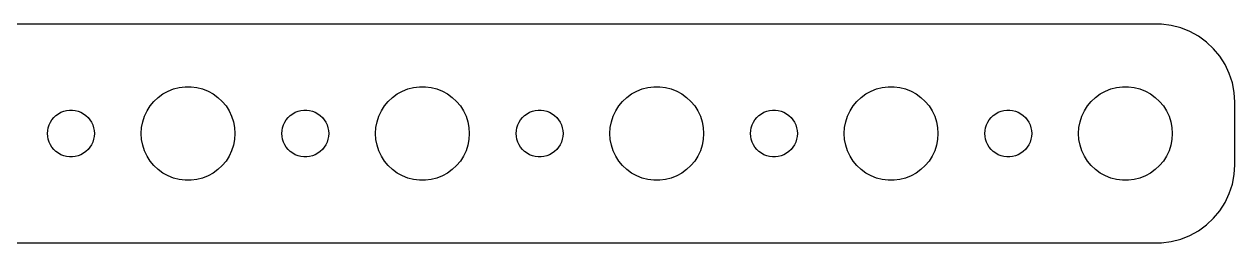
# Model space of a CAD drawing. Header units: metres. Extents: x -74 to 74, y -67 to 67.
# Drawn here: x -3 to 74.5, y -67 to -53 of the extents above; entities that cross this region are included whole.
import ezdxf

# ---------------------------------------------------------------- set-up
doc = ezdxf.new("R2010")
doc.units = ezdxf.units.M

msp = doc.modelspace()

# ---------------------------------------------------------------- linework, layer by layer
for p, q in [((69.8139, -53.0099), (-60.5, -53.0099)), ((70.4369, -53.0886), (69.8139, -53.0099)), ((71.0451, -53.2447), (70.4369, -53.0886)), ((71.6289, -53.4759), (71.0451, -53.2447)), ((72.1791, -53.7784), (71.6289, -53.4759)), ((72.6871, -54.1474), (72.1791, -53.7784)), ((73.1448, -54.5773), (72.6871, -54.1474)), ((73.5451, -55.0611), (73.1448, -54.5773)), ((73.8815, -55.5912), (73.5451, -55.0611)), ((74.1489, -56.1594), (73.8815, -55.5912)), ((74.3429, -56.7565), (74.1489, -56.1594)), ((5.89252, -57.467), (6.22266, -57.2855)), ((6.22266, -57.2855), (6.57294, -57.1468)), ((6.57294, -57.1468), (6.93785, -57.0531)), ((6.93785, -57.0531), (7.31161, -57.0059)), ((7.31161, -57.0059), (7.68837, -57.0059)), ((7.68837, -57.0059), (8.06213, -57.0531)), ((8.06213, -57.0531), (8.42705, -57.1468)), ((8.42705, -57.1468), (8.77733, -57.2855)), ((8.77733, -57.2855), (9.10747, -57.467)), ((20.8925, -57.467), (21.2227, -57.2855)), ((21.2227, -57.2855), (21.5729, -57.1468)), ((21.5729, -57.1468), (21.9379, -57.0531)), ((21.9379, -57.0531), (22.3116, -57.0059)), ((22.3116, -57.0059), (22.6884, -57.0059)), ((22.6884, -57.0059), (23.0621, -57.0531)), ((23.0621, -57.0531), (23.427, -57.1468)), ((23.427, -57.1468), (23.7773, -57.2855)), ((23.7773, -57.2855), (24.1075, -57.467)), ((35.8925, -57.467), (36.2227, -57.2855)), ((36.2227, -57.2855), (36.5729, -57.1468)), ((36.5729, -57.1468), (36.9379, -57.0531)), ((36.9379, -57.0531), (37.3116, -57.0059)), ((37.3116, -57.0059), (37.6884, -57.0059)), ((37.6884, -57.0059), (38.0621, -57.0531)), ((38.0621, -57.0531), (38.427, -57.1468)), ((38.427, -57.1468), (38.7773, -57.2855)), ((38.7773, -57.2855), (39.1075, -57.467)), ((50.8925, -57.467), (51.2227, -57.2855)), ((51.2227, -57.2855), (51.5729, -57.1468)), ((51.5729, -57.1468), (51.9379, -57.0531)), ((51.9379, -57.0531), (52.3116, -57.0059)), ((52.3116, -57.0059), (52.6884, -57.0059)), ((52.6884, -57.0059), (53.0621, -57.0531)), ((53.0621, -57.0531), (53.427, -57.1468)), ((53.427, -57.1468), (53.7773, -57.2855)), ((53.7773, -57.2855), (54.1075, -57.467)), ((65.8925, -57.467), (66.2227, -57.2855)), ((66.2227, -57.2855), (66.573, -57.1468)), ((66.573, -57.1468), (66.9379, -57.0531)), ((66.9379, -57.0531), (67.3116, -57.0059)), ((67.3116, -57.0059), (67.6884, -57.0059)), ((67.6884, -57.0059), (68.0621, -57.0531)), ((68.0621, -57.0531), (68.427, -57.1468)), ((68.427, -57.1468), (68.7773, -57.2855)), ((68.7773, -57.2855), (69.1075, -57.467)), ((74.4606, -57.3733), (74.3429, -56.7565)), ((5.07294, -58.2366), (5.31308, -57.9464)), ((5.31308, -57.9464), (5.58772, -57.6885)), ((5.58772, -57.6885), (5.89252, -57.467)), ((9.10747, -57.467), (9.41226, -57.6885)), ((9.41226, -57.6885), (9.6869, -57.9464)), ((9.6869, -57.9464), (9.92705, -58.2366)), ((20.0729, -58.2366), (20.3131, -57.9464)), ((20.3131, -57.9464), (20.5877, -57.6885)), ((20.5877, -57.6885), (20.8925, -57.467)), ((24.1075, -57.467), (24.4123, -57.6885)), ((24.4123, -57.6885), (24.6869, -57.9464)), ((24.6869, -57.9464), (24.927, -58.2366)), ((35.0729, -58.2366), (35.3131, -57.9464)), ((35.3131, -57.9464), (35.5877, -57.6885)), ((35.5877, -57.6885), (35.8925, -57.467)), ((39.1075, -57.467), (39.4123, -57.6885)), ((39.4123, -57.6885), (39.6869, -57.9464)), ((39.6869, -57.9464), (39.927, -58.2366)), ((50.0729, -58.2366), (50.3131, -57.9464)), ((50.3131, -57.9464), (50.5877, -57.6885)), ((50.5877, -57.6885), (50.8925, -57.467)), ((54.1075, -57.467), (54.4123, -57.6885)), ((54.4123, -57.6885), (54.6869, -57.9464)), ((54.6869, -57.9464), (54.927, -58.2366)), ((65.073, -58.2366), (65.3131, -57.9464)), ((65.3131, -57.9464), (65.5877, -57.6885)), ((65.5877, -57.6885), (65.8925, -57.467)), ((69.1075, -57.467), (69.4123, -57.6885)), ((69.4123, -57.6885), (69.6869, -57.9464)), ((69.6869, -57.9464), (69.927, -58.2366)), ((74.5, -58), (74.4606, -57.3733)), ((74.5, -62), (74.5, -58)), ((-1.09344, -58.9732), (-0.95613, -58.8442)), ((-0.95613, -58.8442), (-0.80373, -58.7335)), ((-0.80373, -58.7335), (-0.63866, -58.6428)), ((-0.63866, -58.6428), (-0.46352, -58.5734)), ((-0.46352, -58.5734), (-0.28107, -58.5266)), ((-0.28107, -58.5266), (-0.09418, -58.503)), ((-0.09418, -58.503), (0.09418, -58.503)), ((0.09418, -58.503), (0.28107, -58.5266)), ((0.28107, -58.5266), (0.46352, -58.5734)), ((0.46352, -58.5734), (0.63866, -58.6428)), ((0.63866, -58.6428), (0.80373, -58.7335)), ((0.80373, -58.7335), (0.95613, -58.8442)), ((0.95613, -58.8442), (1.09344, -58.9732)), ((4.71066, -58.8956), (4.87108, -58.5547)), ((4.87108, -58.5547), (5.07294, -58.2366)), ((9.92705, -58.2366), (10.1289, -58.5547)), ((10.1289, -58.5547), (10.2893, -58.8956)), ((13.9065, -58.9732), (14.0439, -58.8442)), ((14.0439, -58.8442), (14.1963, -58.7335)), ((14.1963, -58.7335), (14.3613, -58.6428)), ((14.3613, -58.6428), (14.5365, -58.5734)), ((14.5365, -58.5734), (14.7189, -58.5266)), ((14.7189, -58.5266), (14.9058, -58.503)), ((14.9058, -58.503), (15.0942, -58.503)), ((15.0942, -58.503), (15.2811, -58.5266)), ((15.2811, -58.5266), (15.4635, -58.5734)), ((15.4635, -58.5734), (15.6387, -58.6428)), ((15.6387, -58.6428), (15.8037, -58.7335)), ((15.8037, -58.7335), (15.9561, -58.8442)), ((15.9561, -58.8442), (16.0934, -58.9732)), ((19.7107, -58.8956), (19.8711, -58.5547)), ((19.8711, -58.5547), (20.0729, -58.2366)), ((24.927, -58.2366), (25.1289, -58.5547)), ((25.1289, -58.5547), (25.2893, -58.8956)), ((28.9065, -58.9732), (29.0439, -58.8442)), ((29.0439, -58.8442), (29.1963, -58.7335)), ((29.1963, -58.7335), (29.3613, -58.6428)), ((29.3613, -58.6428), (29.5365, -58.5734)), ((29.5365, -58.5734), (29.7189, -58.5266)), ((29.7189, -58.5266), (29.9058, -58.503)), ((29.9058, -58.503), (30.0942, -58.503)), ((30.0942, -58.503), (30.2811, -58.5266)), ((30.2811, -58.5266), (30.4635, -58.5734)), ((30.4635, -58.5734), (30.6387, -58.6428)), ((30.6387, -58.6428), (30.8037, -58.7335)), ((30.8037, -58.7335), (30.9561, -58.8442)), ((30.9561, -58.8442), (31.0934, -58.9732)), ((34.7107, -58.8956), (34.8711, -58.5547)), ((34.8711, -58.5547), (35.0729, -58.2366)), ((39.927, -58.2366), (40.1289, -58.5547)), ((40.1289, -58.5547), (40.2893, -58.8956)), ((43.9065, -58.9732), (44.0439, -58.8442)), ((44.0439, -58.8442), (44.1963, -58.7335)), ((44.1963, -58.7335), (44.3613, -58.6428)), ((44.3613, -58.6428), (44.5365, -58.5734)), ((44.5365, -58.5734), (44.7189, -58.5266)), ((44.7189, -58.5266), (44.9058, -58.503)), ((44.9058, -58.503), (45.0942, -58.503)), ((45.0942, -58.503), (45.2811, -58.5266)), ((45.2811, -58.5266), (45.4635, -58.5734)), ((45.4635, -58.5734), (45.6387, -58.6428)), ((45.6387, -58.6428), (45.8037, -58.7335)), ((45.8037, -58.7335), (45.9561, -58.8442)), ((45.9561, -58.8442), (46.0934, -58.9732)), ((49.7107, -58.8956), (49.8711, -58.5547)), ((49.8711, -58.5547), (50.0729, -58.2366)), ((54.927, -58.2366), (55.1289, -58.5547)), ((55.1289, -58.5547), (55.2893, -58.8956)), ((58.9065, -58.9732), (59.0439, -58.8442)), ((59.0439, -58.8442), (59.1963, -58.7335)), ((59.1963, -58.7335), (59.3613, -58.6428)), ((59.3613, -58.6428), (59.5365, -58.5734)), ((59.5365, -58.5734), (59.7189, -58.5266)), ((59.7189, -58.5266), (59.9058, -58.503)), ((59.9058, -58.503), (60.0942, -58.503)), ((60.0942, -58.503), (60.2811, -58.5266)), ((60.2811, -58.5266), (60.4635, -58.5734)), ((60.4635, -58.5734), (60.6387, -58.6428)), ((60.6387, -58.6428), (60.8037, -58.7335)), ((60.8037, -58.7335), (60.9561, -58.8442)), ((60.9561, -58.8442), (61.0934, -58.9732)), ((64.7107, -58.8956), (64.8711, -58.5547)), ((64.8711, -58.5547), (65.073, -58.2366)), ((69.927, -58.2366), (70.1289, -58.5547)), ((70.1289, -58.5547), (70.2893, -58.8956)), ((-1.48816, -59.812), (-1.45287, -59.627)), ((-1.45287, -59.627), (-1.39465, -59.4478)), ((-1.39465, -59.4478), (-1.31445, -59.2774)), ((-1.31445, -59.2774), (-1.21352, -59.1183)), ((-1.21352, -59.1183), (-1.09344, -58.9732)), ((1.09344, -58.9732), (1.21352, -59.1183)), ((1.21352, -59.1183), (1.31445, -59.2774)), ((1.31445, -59.2774), (1.39465, -59.4478)), ((1.39465, -59.4478), (1.45287, -59.627)), ((1.45287, -59.627), (1.48816, -59.812)), ((4.5, -60), (4.52365, -59.624)), ((4.52365, -59.624), (4.59424, -59.2539)), ((4.59424, -59.2539), (4.71066, -58.8956)), ((10.2893, -58.8956), (10.4057, -59.2539)), ((10.4057, -59.2539), (10.4763, -59.624)), ((10.4763, -59.624), (10.5, -60)), ((13.5118, -59.812), (13.5471, -59.627)), ((13.5471, -59.627), (13.6053, -59.4478)), ((13.6053, -59.4478), (13.6855, -59.2774)), ((13.6855, -59.2774), (13.7865, -59.1183)), ((13.7865, -59.1183), (13.9065, -58.9732)), ((16.0934, -58.9732), (16.2135, -59.1183)), ((16.2135, -59.1183), (16.3145, -59.2774)), ((16.3145, -59.2774), (16.3947, -59.4478)), ((16.3947, -59.4478), (16.4529, -59.627)), ((16.4529, -59.627), (16.4882, -59.812)), ((19.5, -60), (19.5237, -59.624)), ((19.5237, -59.624), (19.5942, -59.2539)), ((19.5942, -59.2539), (19.7107, -58.8956)), ((25.2893, -58.8956), (25.4057, -59.2539)), ((25.4057, -59.2539), (25.4763, -59.624)), ((25.4763, -59.624), (25.5, -60)), ((28.5118, -59.812), (28.5471, -59.627)), ((28.5471, -59.627), (28.6053, -59.4478)), ((28.6053, -59.4478), (28.6855, -59.2774)), ((28.6855, -59.2774), (28.7865, -59.1183)), ((28.7865, -59.1183), (28.9065, -58.9732)), ((31.0934, -58.9732), (31.2135, -59.1183)), ((31.2135, -59.1183), (31.3145, -59.2774)), ((31.3145, -59.2774), (31.3947, -59.4478)), ((31.3947, -59.4478), (31.4529, -59.627)), ((31.4529, -59.627), (31.4882, -59.812)), ((34.5, -60), (34.5237, -59.624)), ((34.5237, -59.624), (34.5942, -59.2539)), ((34.5942, -59.2539), (34.7107, -58.8956)), ((40.2893, -58.8956), (40.4057, -59.2539)), ((40.4057, -59.2539), (40.4763, -59.624)), ((40.4763, -59.624), (40.5, -60)), ((43.5118, -59.812), (43.5471, -59.627)), ((43.5471, -59.627), (43.6053, -59.4478)), ((43.6053, -59.4478), (43.6855, -59.2774)), ((43.6855, -59.2774), (43.7865, -59.1183)), ((43.7865, -59.1183), (43.9065, -58.9732)), ((46.0934, -58.9732), (46.2135, -59.1183)), ((46.2135, -59.1183), (46.3145, -59.2774)), ((46.3145, -59.2774), (46.3947, -59.4478)), ((46.3947, -59.4478), (46.4529, -59.627)), ((46.4529, -59.627), (46.4882, -59.812)), ((49.5, -60), (49.5237, -59.624)), ((49.5237, -59.624), (49.5942, -59.2539)), ((49.5942, -59.2539), (49.7107, -58.8956)), ((55.2893, -58.8956), (55.4057, -59.2539)), ((55.4057, -59.2539), (55.4763, -59.624)), ((55.4763, -59.624), (55.5, -60)), ((58.5118, -59.812), (58.5471, -59.627)), ((58.5471, -59.627), (58.6053, -59.4478)), ((58.6053, -59.4478), (58.6855, -59.2774)), ((58.6855, -59.2774), (58.7865, -59.1183)), ((58.7865, -59.1183), (58.9065, -58.9732)), ((61.0934, -58.9732), (61.2135, -59.1183)), ((61.2135, -59.1183), (61.3145, -59.2774)), ((61.3145, -59.2774), (61.3947, -59.4478)), ((61.3947, -59.4478), (61.4529, -59.627)), ((61.4529, -59.627), (61.4882, -59.812)), ((64.5, -60), (64.5237, -59.624)), ((64.5237, -59.624), (64.5943, -59.2539)), ((64.5943, -59.2539), (64.7107, -58.8956)), ((70.2893, -58.8956), (70.4057, -59.2539)), ((70.4057, -59.2539), (70.4763, -59.624)), ((70.4763, -59.624), (70.5, -60)), ((-1.5, -60), (-1.48816, -59.812)), ((-1.48816, -60.188), (-1.5, -60)), ((-1.45287, -60.373), (-1.48816, -60.188)), ((-1.39465, -60.5522), (-1.45287, -60.373)), ((1.45287, -60.373), (1.39465, -60.5522)), ((1.48816, -60.188), (1.45287, -60.373)), ((1.48816, -59.812), (1.5, -60)), ((1.5, -60), (1.48816, -60.188)), ((4.52365, -60.376), (4.5, -60)), ((4.59424, -60.7461), (4.52365, -60.376)), ((10.4763, -60.376), (10.4057, -60.7461)), ((10.5, -60), (10.4763, -60.376)), ((13.5, -60), (13.5118, -59.812)), ((13.5118, -60.188), (13.5, -60)), ((13.5471, -60.373), (13.5118, -60.188)), ((13.6053, -60.5522), (13.5471, -60.373)), ((16.4529, -60.373), (16.3947, -60.5522)), ((16.4882, -60.188), (16.4529, -60.373)), ((16.4882, -59.812), (16.5, -60)), ((16.5, -60), (16.4882, -60.188)), ((19.5237, -60.376), (19.5, -60)), ((19.5942, -60.7461), (19.5237, -60.376)), ((25.4763, -60.376), (25.4057, -60.7461)), ((25.5, -60), (25.4763, -60.376)), ((28.5, -60), (28.5118, -59.812)), ((28.5118, -60.188), (28.5, -60)), ((28.5471, -60.373), (28.5118, -60.188)), ((28.6053, -60.5522), (28.5471, -60.373)), ((31.4529, -60.373), (31.3947, -60.5522)), ((31.4882, -60.188), (31.4529, -60.373)), ((31.4882, -59.812), (31.5, -60)), ((31.5, -60), (31.4882, -60.188)), ((34.5237, -60.376), (34.5, -60)), ((34.5942, -60.7461), (34.5237, -60.376)), ((40.4763, -60.376), (40.4057, -60.7461)), ((40.5, -60), (40.4763, -60.376)), ((43.5, -60), (43.5118, -59.812)), ((43.5118, -60.188), (43.5, -60)), ((43.5471, -60.373), (43.5118, -60.188)), ((43.6053, -60.5522), (43.5471, -60.373)), ((46.4529, -60.373), (46.3947, -60.5522)), ((46.4882, -60.188), (46.4529, -60.373)), ((46.4882, -59.812), (46.5, -60)), ((46.5, -60), (46.4882, -60.188)), ((49.5237, -60.376), (49.5, -60)), ((49.5942, -60.7461), (49.5237, -60.376)), ((55.4763, -60.376), (55.4057, -60.7461)), ((55.5, -60), (55.4763, -60.376)), ((58.5, -60), (58.5118, -59.812)), ((58.5118, -60.188), (58.5, -60)), ((58.5471, -60.373), (58.5118, -60.188)), ((58.6053, -60.5522), (58.5471, -60.373)), ((61.4529, -60.373), (61.3947, -60.5522)), ((61.4882, -60.188), (61.4529, -60.373)), ((61.4882, -59.812), (61.5, -60)), ((61.5, -60), (61.4882, -60.188)), ((64.5237, -60.376), (64.5, -60)), ((64.5943, -60.7461), (64.5237, -60.376)), ((70.4763, -60.376), (70.4057, -60.7461)), ((70.5, -60), (70.4763, -60.376)), ((-1.31445, -60.7226), (-1.39465, -60.5522)), ((-1.21352, -60.8817), (-1.31445, -60.7226)), ((-1.09344, -61.0268), (-1.21352, -60.8817)), ((-0.95613, -61.1558), (-1.09344, -61.0268)), ((-0.80373, -61.2665), (-0.95613, -61.1558)), ((0.95613, -61.1558), (0.80373, -61.2665)), ((1.09344, -61.0268), (0.95613, -61.1558)), ((1.21352, -60.8817), (1.09344, -61.0268)), ((1.31445, -60.7226), (1.21352, -60.8817)), ((1.39465, -60.5522), (1.31445, -60.7226)), ((4.71066, -61.1044), (4.59424, -60.7461)), ((4.87108, -61.4453), (4.71066, -61.1044)), ((10.2893, -61.1044), (10.1289, -61.4453)), ((10.4057, -60.7461), (10.2893, -61.1044)), ((13.6855, -60.7226), (13.6053, -60.5522)), ((13.7865, -60.8817), (13.6855, -60.7226)), ((13.9065, -61.0268), (13.7865, -60.8817)), ((14.0439, -61.1558), (13.9065, -61.0268)), ((14.1963, -61.2665), (14.0439, -61.1558)), ((15.9561, -61.1558), (15.8037, -61.2665)), ((16.0934, -61.0268), (15.9561, -61.1558)), ((16.2135, -60.8817), (16.0934, -61.0268)), ((16.3145, -60.7226), (16.2135, -60.8817)), ((16.3947, -60.5522), (16.3145, -60.7226)), ((19.7107, -61.1044), (19.5942, -60.7461)), ((19.8711, -61.4453), (19.7107, -61.1044)), ((25.2893, -61.1044), (25.1289, -61.4453)), ((25.4057, -60.7461), (25.2893, -61.1044)), ((28.6855, -60.7226), (28.6053, -60.5522)), ((28.7865, -60.8817), (28.6855, -60.7226)), ((28.9065, -61.0268), (28.7865, -60.8817)), ((29.0439, -61.1558), (28.9065, -61.0268)), ((29.1963, -61.2665), (29.0439, -61.1558)), ((30.9561, -61.1558), (30.8037, -61.2665)), ((31.0934, -61.0268), (30.9561, -61.1558)), ((31.2135, -60.8817), (31.0934, -61.0268)), ((31.3145, -60.7226), (31.2135, -60.8817)), ((31.3947, -60.5522), (31.3145, -60.7226)), ((34.7107, -61.1044), (34.5942, -60.7461)), ((34.8711, -61.4453), (34.7107, -61.1044)), ((40.2893, -61.1044), (40.1289, -61.4453)), ((40.4057, -60.7461), (40.2893, -61.1044)), ((43.6855, -60.7226), (43.6053, -60.5522)), ((43.7865, -60.8817), (43.6855, -60.7226)), ((43.9065, -61.0268), (43.7865, -60.8817)), ((44.0439, -61.1558), (43.9065, -61.0268)), ((44.1963, -61.2665), (44.0439, -61.1558)), ((45.9561, -61.1558), (45.8037, -61.2665)), ((46.0934, -61.0268), (45.9561, -61.1558)), ((46.2135, -60.8817), (46.0934, -61.0268)), ((46.3145, -60.7226), (46.2135, -60.8817)), ((46.3947, -60.5522), (46.3145, -60.7226)), ((49.7107, -61.1044), (49.5942, -60.7461)), ((49.8711, -61.4453), (49.7107, -61.1044)), ((55.2893, -61.1044), (55.1289, -61.4453)), ((55.4057, -60.7461), (55.2893, -61.1044)), ((58.6855, -60.7226), (58.6053, -60.5522)), ((58.7865, -60.8817), (58.6855, -60.7226)), ((58.9065, -61.0268), (58.7865, -60.8817)), ((59.0439, -61.1558), (58.9065, -61.0268)), ((59.1963, -61.2665), (59.0439, -61.1558)), ((60.9561, -61.1558), (60.8037, -61.2665)), ((61.0934, -61.0268), (60.9561, -61.1558)), ((61.2135, -60.8817), (61.0934, -61.0268)), ((61.3145, -60.7226), (61.2135, -60.8817)), ((61.3947, -60.5522), (61.3145, -60.7226)), ((64.7107, -61.1044), (64.5943, -60.7461)), ((64.8711, -61.4453), (64.7107, -61.1044)), ((70.2893, -61.1044), (70.1289, -61.4453)), ((70.4057, -60.7461), (70.2893, -61.1044)), ((-0.63866, -61.3572), (-0.80373, -61.2665)), ((-0.46352, -61.4266), (-0.63866, -61.3572)), ((-0.28107, -61.4734), (-0.46352, -61.4266)), ((-0.09418, -61.497), (-0.28107, -61.4734)), ((0.09418, -61.497), (-0.09418, -61.497)), ((0.28107, -61.4734), (0.09418, -61.497)), ((0.46352, -61.4266), (0.28107, -61.4734)), ((0.63866, -61.3572), (0.46352, -61.4266)), ((0.80373, -61.2665), (0.63866, -61.3572)), ((5.07294, -61.7634), (4.87108, -61.4453)), ((5.31308, -62.0536), (5.07294, -61.7634)), ((9.92705, -61.7634), (9.6869, -62.0536)), ((10.1289, -61.4453), (9.92705, -61.7634)), ((14.3613, -61.3572), (14.1963, -61.2665)), ((14.5365, -61.4266), (14.3613, -61.3572)), ((14.7189, -61.4734), (14.5365, -61.4266)), ((14.9058, -61.497), (14.7189, -61.4734)), ((15.0942, -61.497), (14.9058, -61.497)), ((15.2811, -61.4734), (15.0942, -61.497)), ((15.4635, -61.4266), (15.2811, -61.4734)), ((15.6387, -61.3572), (15.4635, -61.4266)), ((15.8037, -61.2665), (15.6387, -61.3572)), ((20.0729, -61.7634), (19.8711, -61.4453)), ((20.3131, -62.0536), (20.0729, -61.7634)), ((24.927, -61.7634), (24.6869, -62.0536)), ((25.1289, -61.4453), (24.927, -61.7634)), ((29.3613, -61.3572), (29.1963, -61.2665)), ((29.5365, -61.4266), (29.3613, -61.3572)), ((29.7189, -61.4734), (29.5365, -61.4266)), ((29.9058, -61.497), (29.7189, -61.4734)), ((30.0942, -61.497), (29.9058, -61.497)), ((30.2811, -61.4734), (30.0942, -61.497)), ((30.4635, -61.4266), (30.2811, -61.4734)), ((30.6387, -61.3572), (30.4635, -61.4266)), ((30.8037, -61.2665), (30.6387, -61.3572)), ((35.0729, -61.7634), (34.8711, -61.4453)), ((35.3131, -62.0536), (35.0729, -61.7634)), ((39.927, -61.7634), (39.6869, -62.0536)), ((40.1289, -61.4453), (39.927, -61.7634)), ((44.3613, -61.3572), (44.1963, -61.2665)), ((44.5365, -61.4266), (44.3613, -61.3572)), ((44.7189, -61.4734), (44.5365, -61.4266)), ((44.9058, -61.497), (44.7189, -61.4734)), ((45.0942, -61.497), (44.9058, -61.497)), ((45.2811, -61.4734), (45.0942, -61.497)), ((45.4635, -61.4266), (45.2811, -61.4734)), ((45.6387, -61.3572), (45.4635, -61.4266)), ((45.8037, -61.2665), (45.6387, -61.3572)), ((50.0729, -61.7634), (49.8711, -61.4453)), ((50.3131, -62.0536), (50.0729, -61.7634)), ((54.927, -61.7634), (54.6869, -62.0536)), ((55.1289, -61.4453), (54.927, -61.7634)), ((59.3613, -61.3572), (59.1963, -61.2665)), ((59.5365, -61.4266), (59.3613, -61.3572)), ((59.7189, -61.4734), (59.5365, -61.4266)), ((59.9058, -61.497), (59.7189, -61.4734)), ((60.0942, -61.497), (59.9058, -61.497)), ((60.2811, -61.4734), (60.0942, -61.497)), ((60.4635, -61.4266), (60.2811, -61.4734)), ((60.6387, -61.3572), (60.4635, -61.4266)), ((60.8037, -61.2665), (60.6387, -61.3572)), ((65.073, -61.7634), (64.8711, -61.4453)), ((65.3131, -62.0536), (65.073, -61.7634)), ((69.927, -61.7634), (69.6869, -62.0536)), ((70.1289, -61.4453), (69.927, -61.7634)), ((5.58772, -62.3115), (5.31308, -62.0536)), ((5.89252, -62.533), (5.58772, -62.3115)), ((6.22266, -62.7145), (5.89252, -62.533)), ((6.57294, -62.8532), (6.22266, -62.7145)), ((8.77733, -62.7145), (8.42705, -62.8532)), ((9.10747, -62.533), (8.77733, -62.7145)), ((9.41226, -62.3115), (9.10747, -62.533)), ((9.6869, -62.0536), (9.41226, -62.3115)), ((20.5877, -62.3115), (20.3131, -62.0536)), ((20.8925, -62.533), (20.5877, -62.3115)), ((21.2227, -62.7145), (20.8925, -62.533)), ((21.5729, -62.8532), (21.2227, -62.7145)), ((23.7773, -62.7145), (23.427, -62.8532)), ((24.1075, -62.533), (23.7773, -62.7145)), ((24.4123, -62.3115), (24.1075, -62.533)), ((24.6869, -62.0536), (24.4123, -62.3115)), ((35.5877, -62.3115), (35.3131, -62.0536)), ((35.8925, -62.533), (35.5877, -62.3115)), ((36.2227, -62.7145), (35.8925, -62.533)), ((36.5729, -62.8532), (36.2227, -62.7145)), ((38.7773, -62.7145), (38.427, -62.8532)), ((39.1075, -62.533), (38.7773, -62.7145)), ((39.4123, -62.3115), (39.1075, -62.533)), ((39.6869, -62.0536), (39.4123, -62.3115)), ((50.5877, -62.3115), (50.3131, -62.0536)), ((50.8925, -62.533), (50.5877, -62.3115)), ((51.2227, -62.7145), (50.8925, -62.533)), ((51.5729, -62.8532), (51.2227, -62.7145)), ((53.7773, -62.7145), (53.427, -62.8532)), ((54.1075, -62.533), (53.7773, -62.7145)), ((54.4123, -62.3115), (54.1075, -62.533)), ((54.6869, -62.0536), (54.4123, -62.3115)), ((65.5877, -62.3115), (65.3131, -62.0536)), ((65.8925, -62.533), (65.5877, -62.3115)), ((66.2227, -62.7145), (65.8925, -62.533)), ((66.573, -62.8532), (66.2227, -62.7145)), ((68.7773, -62.7145), (68.427, -62.8532)), ((69.1075, -62.533), (68.7773, -62.7145)), ((69.4123, -62.3115), (69.1075, -62.533)), ((69.6869, -62.0536), (69.4123, -62.3115)), ((74.3429, -63.2434), (74.4606, -62.6267)), ((74.4606, -62.6267), (74.5, -62)), ((6.93785, -62.9469), (6.57294, -62.8532)), ((7.31161, -62.9941), (6.93785, -62.9469)), ((7.68837, -62.9941), (7.31161, -62.9941)), ((8.06213, -62.9469), (7.68837, -62.9941)), ((8.42705, -62.8532), (8.06213, -62.9469)), ((21.9379, -62.9469), (21.5729, -62.8532)), ((22.3116, -62.9941), (21.9379, -62.9469)), ((22.6884, -62.9941), (22.3116, -62.9941)), ((23.0621, -62.9469), (22.6884, -62.9941)), ((23.427, -62.8532), (23.0621, -62.9469)), ((36.9379, -62.9469), (36.5729, -62.8532)), ((37.3116, -62.9941), (36.9379, -62.9469)), ((37.6884, -62.9941), (37.3116, -62.9941)), ((38.0621, -62.9469), (37.6884, -62.9941)), ((38.427, -62.8532), (38.0621, -62.9469)), ((51.9379, -62.9469), (51.5729, -62.8532)), ((52.3116, -62.9941), (51.9379, -62.9469)), ((52.6884, -62.9941), (52.3116, -62.9941)), ((53.0621, -62.9469), (52.6884, -62.9941)), ((53.427, -62.8532), (53.0621, -62.9469)), ((66.9379, -62.9469), (66.573, -62.8532)), ((67.3116, -62.9941), (66.9379, -62.9469)), ((67.6884, -62.9941), (67.3116, -62.9941)), ((68.0621, -62.9469), (67.6884, -62.9941)), ((68.427, -62.8532), (68.0621, -62.9469)), ((74.1489, -63.8406), (74.3429, -63.2434)), ((73.8815, -64.4088), (74.1489, -63.8406)), ((73.1448, -65.4227), (73.5451, -64.9389)), ((73.5451, -64.9389), (73.8815, -64.4088)), ((72.1791, -66.2216), (72.6871, -65.8526)), ((72.6871, -65.8526), (73.1448, -65.4227)), ((71.0451, -66.7553), (71.6289, -66.5241)), ((71.6289, -66.5241), (72.1791, -66.2216)), ((-69.8139, -66.9901), (69.8139, -66.9901)), ((69.8139, -66.9901), (70.4369, -66.9114)), ((70.4369, -66.9114), (71.0451, -66.7553))]:
    msp.add_line(p, q)

doc.saveas('drawing.dxf')
